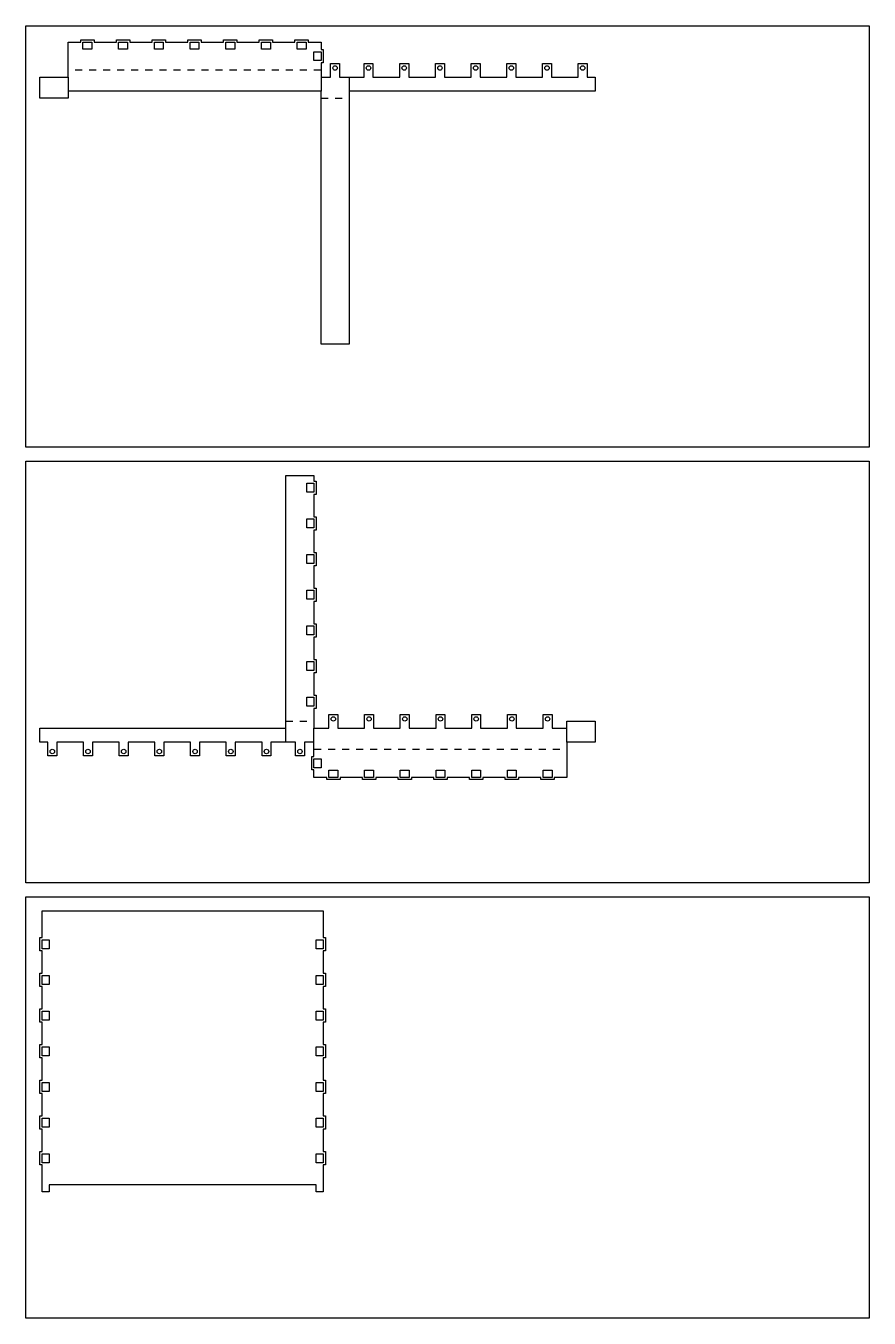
# Model space of a CAD drawing. Header units: metres. Extents: x 0 to 600, y -1550 to 300.
# Drawn here: x 0 to 600, y -1550 to -630 of the extents above; entities that cross this region are included whole.
import ezdxf

# ---------------------------------------------------------------- set-up
doc = ezdxf.new("R2010")
doc.units = ezdxf.units.M

msp = doc.modelspace()

# ---------------------------------------------------------------- linework, layer by layer
at = {"layer": '2'}
for p, q in [((11.5875, -1279.0375), (11.5875, -1260)), ((11.5875, -1260), (211.5875, -1260)), ((211.5875, -1260), (211.5875, -1279.0375)), ((10, -1288.5625), (10, -1279.0375)), ((10, -1279.0375), (11.5875, -1279.0375)), ((11.5875, -1286.975), (11.5875, -1280.625)), ((11.5875, -1280.625), (16.5875, -1280.625)), ((16.5875, -1286.975), (11.5875, -1286.975)), ((16.5875, -1280.625), (16.5875, -1286.975)), ((206.5875, -1286.975), (206.5875, -1280.625)), ((206.5875, -1280.625), (211.5875, -1280.625)), ((211.5875, -1286.975), (206.5875, -1286.975)), ((211.5875, -1279.0375), (213.175, -1279.0375)), ((211.5875, -1280.625), (211.5875, -1286.975)), ((213.175, -1279.0375), (213.175, -1288.5625)), ((11.5875, -1288.5625), (10, -1288.5625)), ((11.5875, -1304.4375), (11.5875, -1288.5625)), ((211.5875, -1288.5625), (211.5875, -1304.4375)), ((213.175, -1288.5625), (211.5875, -1288.5625)), ((10, -1313.9625), (10, -1304.4375)), ((10, -1304.4375), (11.5875, -1304.4375)), ((11.5875, -1312.375), (11.5875, -1306.025)), ((11.5875, -1306.025), (16.5875, -1306.025)), ((16.5875, -1306.025), (16.5875, -1312.375)), ((206.5875, -1312.375), (206.5875, -1306.025)), ((206.5875, -1306.025), (211.5875, -1306.025)), ((211.5875, -1304.4375), (213.175, -1304.4375)), ((211.5875, -1306.025), (211.5875, -1312.375)), ((213.175, -1304.4375), (213.175, -1313.9625)), ((11.5875, -1313.9625), (10, -1313.9625)), ((16.5875, -1312.375), (11.5875, -1312.375)), ((11.5875, -1329.8375), (11.5875, -1313.9625)), ((211.5875, -1312.375), (206.5875, -1312.375)), ((213.175, -1313.9625), (211.5875, -1313.9625)), ((211.5875, -1313.9625), (211.5875, -1329.8375)), ((10, -1339.3625), (10, -1329.8375)), ((10, -1329.8375), (11.5875, -1329.8375)), ((11.5875, -1337.775), (11.5875, -1331.425)), ((11.5875, -1331.425), (16.5875, -1331.425)), ((16.5875, -1331.425), (16.5875, -1337.775)), ((206.5875, -1337.775), (206.5875, -1331.425)), ((206.5875, -1331.425), (211.5875, -1331.425)), ((211.5875, -1329.8375), (213.175, -1329.8375)), ((211.5875, -1331.425), (211.5875, -1337.775)), ((213.175, -1329.8375), (213.175, -1339.3625)), ((11.5875, -1339.3625), (10, -1339.3625)), ((16.5875, -1337.775), (11.5875, -1337.775)), ((11.5875, -1355.2375), (11.5875, -1339.3625)), ((211.5875, -1337.775), (206.5875, -1337.775)), ((213.175, -1339.3625), (211.5875, -1339.3625)), ((211.5875, -1339.3625), (211.5875, -1355.2375)), ((10, -1364.7625), (10, -1355.2375)), ((10, -1355.2375), (11.5875, -1355.2375)), ((11.5875, -1363.175), (11.5875, -1356.825)), ((11.5875, -1356.825), (16.5875, -1356.825)), ((16.5875, -1356.825), (16.5875, -1363.175)), ((206.5875, -1363.175), (206.5875, -1356.825)), ((206.5875, -1356.825), (211.5875, -1356.825)), ((211.5875, -1355.2375), (213.175, -1355.2375)), ((211.5875, -1356.825), (211.5875, -1363.175)), ((213.175, -1355.2375), (213.175, -1364.7625)), ((11.5875, -1364.7625), (10, -1364.7625)), ((16.5875, -1363.175), (11.5875, -1363.175)), ((11.5875, -1380.6375), (11.5875, -1364.7625)), ((211.5875, -1363.175), (206.5875, -1363.175)), ((213.175, -1364.7625), (211.5875, -1364.7625)), ((211.5875, -1364.7625), (211.5875, -1380.6375)), ((10, -1390.1625), (10, -1380.6375)), ((10, -1380.6375), (11.5875, -1380.6375)), ((11.5875, -1388.575), (11.5875, -1382.225)), ((11.5875, -1382.225), (16.5875, -1382.225)), ((16.5875, -1388.575), (11.5875, -1388.575)), ((16.5875, -1382.225), (16.5875, -1388.575)), ((206.5875, -1388.575), (206.5875, -1382.225)), ((206.5875, -1382.225), (211.5875, -1382.225)), ((211.5875, -1388.575), (206.5875, -1388.575)), ((211.5875, -1380.6375), (213.175, -1380.6375)), ((211.5875, -1382.225), (211.5875, -1388.575)), ((213.175, -1380.6375), (213.175, -1390.1625)), ((11.5875, -1390.1625), (10, -1390.1625)), ((11.5875, -1406.0375), (11.5875, -1390.1625)), ((213.175, -1390.1625), (211.5875, -1390.1625)), ((211.5875, -1390.1625), (211.5875, -1406.0375)), ((10, -1415.5625), (10, -1406.0375)), ((10, -1406.0375), (11.5875, -1406.0375)), ((211.5875, -1406.0375), (213.175, -1406.0375)), ((213.175, -1406.0375), (213.175, -1415.5625)), ((11.5875, -1415.5625), (10, -1415.5625)), ((11.5875, -1413.975), (11.5875, -1407.625)), ((11.5875, -1407.625), (16.5875, -1407.625)), ((16.5875, -1413.975), (11.5875, -1413.975)), ((11.5875, -1431.4375), (11.5875, -1415.5625)), ((16.5875, -1407.625), (16.5875, -1413.975)), ((206.5875, -1413.975), (206.5875, -1407.625)), ((206.5875, -1407.625), (211.5875, -1407.625)), ((211.5875, -1413.975), (206.5875, -1413.975)), ((211.5875, -1407.625), (211.5875, -1413.975)), ((213.175, -1415.5625), (211.5875, -1415.5625)), ((211.5875, -1415.5625), (211.5875, -1431.4375)), ((10, -1440.9625), (10, -1431.4375)), ((10, -1431.4375), (11.5875, -1431.4375)), ((11.5875, -1439.375), (11.5875, -1433.025)), ((11.5875, -1433.025), (16.5875, -1433.025)), ((16.5875, -1433.025), (16.5875, -1439.375)), ((206.5875, -1439.375), (206.5875, -1433.025)), ((206.5875, -1433.025), (211.5875, -1433.025)), ((211.5875, -1431.4375), (213.175, -1431.4375)), ((211.5875, -1433.025), (211.5875, -1439.375)), ((213.175, -1431.4375), (213.175, -1440.9625)), ((11.5875, -1440.9625), (10, -1440.9625)), ((16.5875, -1439.375), (11.5875, -1439.375)), ((11.5875, -1460), (11.5875, -1440.9625)), ((211.5875, -1439.375), (206.5875, -1439.375)), ((213.175, -1440.9625), (211.5875, -1440.9625)), ((211.5875, -1440.9625), (211.5875, -1460)), ((16.5875, -1460), (11.5875, -1460)), ((206.5875, -1455), (16.5875, -1455)), ((16.5875, -1455), (16.5875, -1460)), ((206.5875, -1460), (206.5875, -1455)), ((211.5875, -1460), (206.5875, -1460))]:
    msp.add_line(p, q, dxfattribs=at)
at = {"layer": '5'}
for p, q in [((30, -666.5875), (30, -641.5875)), ((30, -641.5875), (39.0375, -641.5875)), ((39.0375, -641.5875), (39.0375, -640)), ((39.0375, -640), (48.5625, -640)), ((40.625, -641.5875), (46.975, -641.5875)), ((40.625, -646.5875), (40.625, -641.5875)), ((46.975, -641.5875), (46.975, -646.5875)), ((48.5625, -640), (48.5625, -641.5875)), ((48.5625, -641.5875), (64.4375, -641.5875)), ((64.4375, -641.5875), (64.4375, -640)), ((64.4375, -640), (73.9625, -640)), ((66.025, -641.5875), (72.375, -641.5875)), ((66.025, -646.5875), (66.025, -641.5875)), ((72.375, -641.5875), (72.375, -646.5875)), ((73.9625, -640), (73.9625, -641.5875)), ((73.9625, -641.5875), (89.8375, -641.5875)), ((89.8375, -641.5875), (89.8375, -640)), ((89.8375, -640), (99.3625, -640)), ((91.425, -641.5875), (97.775, -641.5875)), ((91.425, -646.5875), (91.425, -641.5875)), ((97.775, -641.5875), (97.775, -646.5875)), ((99.3625, -640), (99.3625, -641.5875)), ((99.3625, -641.5875), (115.2375, -641.5875)), ((115.2375, -641.5875), (115.2375, -640)), ((115.2375, -640), (124.7625, -640)), ((116.825, -641.5875), (123.175, -641.5875)), ((116.825, -646.5875), (116.825, -641.5875)), ((123.175, -641.5875), (123.175, -646.5875)), ((124.7625, -640), (124.7625, -641.5875)), ((124.7625, -641.5875), (140.6375, -641.5875)), ((140.6375, -641.5875), (140.6375, -640)), ((140.6375, -640), (150.1625, -640)), ((142.225, -641.5875), (148.575, -641.5875)), ((142.225, -646.5875), (142.225, -641.5875)), ((148.575, -641.5875), (148.575, -646.5875)), ((150.1625, -640), (150.1625, -641.5875)), ((150.1625, -641.5875), (166.0375, -641.5875)), ((166.0375, -641.5875), (166.0375, -640)), ((166.0375, -640), (175.5625, -640)), ((167.625, -641.5875), (173.975, -641.5875)), ((167.625, -646.5875), (167.625, -641.5875)), ((173.975, -641.5875), (173.975, -646.5875)), ((175.5625, -640), (175.5625, -641.5875)), ((175.5625, -641.5875), (191.4375, -641.5875)), ((191.4375, -641.5875), (191.4375, -640)), ((191.4375, -640), (200.9625, -640)), ((193.025, -641.5875), (199.375, -641.5875)), ((193.025, -646.5875), (193.025, -641.5875)), ((199.375, -641.5875), (199.375, -646.5875)), ((200.9625, -640), (200.9625, -641.5875)), ((200.9625, -641.5875), (210, -641.5875)), ((210, -641.5875), (210, -646.825)), ((46.975, -646.5875), (40.625, -646.5875)), ((72.375, -646.5875), (66.025, -646.5875)), ((97.775, -646.5875), (91.425, -646.5875)), ((123.175, -646.5875), (116.825, -646.5875)), ((148.575, -646.5875), (142.225, -646.5875)), ((173.975, -646.5875), (167.625, -646.5875)), ((199.375, -646.5875), (193.025, -646.5875)), ((205, -654.7625), (205, -648.4125)), ((205, -648.4125), (210, -648.4125)), ((210, -646.825), (211.5875, -646.825)), ((210, -648.4125), (210, -654.7625)), ((211.5875, -646.825), (211.5875, -656.35)), ((210, -654.7625), (205, -654.7625)), ((211.5875, -656.35), (210, -656.35)), ((210, -656.35), (210, -666.5875)), ((216.825, -666.5875), (216.825, -656.825)), ((216.825, -656.825), (223.175, -656.825)), ((218.4125, -660), (218.533341, -659.39249)), ((218.533341, -660.60751), (218.4125, -660)), ((218.533341, -659.39249), (218.877468, -658.877468)), ((218.877468, -661.122532), (218.533341, -660.60751)), ((218.877468, -658.877468), (219.39249, -658.533341)), ((219.39249, -661.466659), (218.877468, -661.122532)), ((219.39249, -658.533341), (220, -658.4125)), ((220, -661.5875), (219.39249, -661.466659)), ((220, -658.4125), (220.60751, -658.533341)), ((220.60751, -661.466659), (220, -661.5875)), ((220.60751, -658.533341), (221.122532, -658.877468)), ((221.122532, -661.122532), (220.60751, -661.466659)), ((221.122532, -658.877468), (221.466659, -659.39249)), ((221.466659, -660.60751), (221.122532, -661.122532)), ((221.466659, -659.39249), (221.5875, -660)), ((221.5875, -660), (221.466659, -660.60751)), ((223.175, -656.825), (223.175, -666.5875)), ((240.625, -666.5875), (240.625, -656.825)), ((240.625, -656.825), (246.975, -656.825)), ((242.2125, -660), (242.333341, -659.39249)), ((242.333341, -660.60751), (242.2125, -660)), ((242.333341, -659.39249), (242.677468, -658.877468)), ((242.677468, -661.122532), (242.333341, -660.60751)), ((242.677468, -658.877468), (243.19249, -658.533341)), ((243.19249, -661.466659), (242.677468, -661.122532)), ((243.19249, -658.533341), (243.8, -658.4125)), ((243.8, -661.5875), (243.19249, -661.466659)), ((243.8, -658.4125), (244.40751, -658.533341)), ((244.40751, -661.466659), (243.8, -661.5875)), ((244.40751, -658.533341), (244.922532, -658.877468)), ((244.922532, -661.122532), (244.40751, -661.466659)), ((244.922532, -658.877468), (245.266659, -659.39249)), ((245.266659, -660.60751), (244.922532, -661.122532)), ((245.266659, -659.39249), (245.3875, -660)), ((245.3875, -660), (245.266659, -660.60751)), ((246.975, -656.825), (246.975, -666.5875)), ((266.025, -666.5875), (266.025, -656.825)), ((266.025, -656.825), (272.375, -656.825)), ((267.6125, -660), (267.733341, -659.39249)), ((267.733341, -660.60751), (267.6125, -660)), ((267.733341, -659.39249), (268.077468, -658.877468)), ((268.077468, -661.122532), (267.733341, -660.60751)), ((268.077468, -658.877468), (268.59249, -658.533341)), ((268.59249, -661.466659), (268.077468, -661.122532)), ((268.59249, -658.533341), (269.2, -658.4125)), ((269.2, -661.5875), (268.59249, -661.466659)), ((269.2, -658.4125), (269.80751, -658.533341)), ((269.80751, -661.466659), (269.2, -661.5875)), ((269.80751, -658.533341), (270.322532, -658.877468)), ((270.322532, -661.122532), (269.80751, -661.466659)), ((270.322532, -658.877468), (270.666659, -659.39249)), ((270.666659, -660.60751), (270.322532, -661.122532)), ((270.666659, -659.39249), (270.7875, -660)), ((270.7875, -660), (270.666659, -660.60751)), ((272.375, -656.825), (272.375, -666.5875)), ((291.425, -666.5875), (291.425, -656.825)), ((291.425, -656.825), (297.775, -656.825)), ((293.0125, -660), (293.133341, -659.39249)), ((293.133341, -660.60751), (293.0125, -660)), ((293.133341, -659.39249), (293.477468, -658.877468)), ((293.477468, -661.122532), (293.133341, -660.60751)), ((293.477468, -658.877468), (293.99249, -658.533341)), ((293.99249, -661.466659), (293.477468, -661.122532)), ((293.99249, -658.533341), (294.6, -658.4125)), ((294.6, -661.5875), (293.99249, -661.466659)), ((294.6, -658.4125), (295.20751, -658.533341)), ((295.20751, -661.466659), (294.6, -661.5875)), ((295.20751, -658.533341), (295.722532, -658.877468)), ((295.722532, -661.122532), (295.20751, -661.466659)), ((295.722532, -658.877468), (296.066659, -659.39249)), ((296.066659, -660.60751), (295.722532, -661.122532)), ((296.066659, -659.39249), (296.1875, -660)), ((296.1875, -660), (296.066659, -660.60751)), ((297.775, -656.825), (297.775, -666.5875)), ((316.825, -666.5875), (316.825, -656.825)), ((316.825, -656.825), (323.175, -656.825)), ((318.4125, -660), (318.533341, -659.39249)), ((318.533341, -660.60751), (318.4125, -660)), ((318.533341, -659.39249), (318.877468, -658.877468)), ((318.877468, -661.122532), (318.533341, -660.60751)), ((318.877468, -658.877468), (319.39249, -658.533341)), ((319.39249, -661.466659), (318.877468, -661.122532)), ((319.39249, -658.533341), (320, -658.4125)), ((320, -661.5875), (319.39249, -661.466659)), ((320, -658.4125), (320.60751, -658.533341)), ((320.60751, -661.466659), (320, -661.5875)), ((320.60751, -658.533341), (321.122532, -658.877468)), ((321.122532, -661.122532), (320.60751, -661.466659)), ((321.122532, -658.877468), (321.466659, -659.39249)), ((321.466659, -660.60751), (321.122532, -661.122532)), ((321.466659, -659.39249), (321.5875, -660)), ((321.5875, -660), (321.466659, -660.60751)), ((323.175, -656.825), (323.175, -666.5875)), ((342.225, -666.5875), (342.225, -656.825)), ((342.225, -656.825), (348.575, -656.825)), ((343.8125, -660), (343.933341, -659.39249)), ((343.933341, -660.60751), (343.8125, -660)), ((343.933341, -659.39249), (344.277468, -658.877468)), ((344.277468, -661.122532), (343.933341, -660.60751)), ((344.277468, -658.877468), (344.79249, -658.533341)), ((344.79249, -661.466659), (344.277468, -661.122532)), ((344.79249, -658.533341), (345.4, -658.4125)), ((345.4, -661.5875), (344.79249, -661.466659)), ((345.4, -658.4125), (346.00751, -658.533341)), ((346.00751, -661.466659), (345.4, -661.5875)), ((346.00751, -658.533341), (346.522532, -658.877468)), ((346.522532, -661.122532), (346.00751, -661.466659)), ((346.522532, -658.877468), (346.866659, -659.39249)), ((346.866659, -660.60751), (346.522532, -661.122532)), ((346.866659, -659.39249), (346.9875, -660)), ((346.9875, -660), (346.866659, -660.60751)), ((348.575, -656.825), (348.575, -666.5875)), ((367.625, -666.5875), (367.625, -656.825)), ((367.625, -656.825), (373.975, -656.825)), ((369.2125, -660), (369.333341, -659.39249)), ((369.333341, -660.60751), (369.2125, -660)), ((369.333341, -659.39249), (369.677468, -658.877468)), ((369.677468, -661.122532), (369.333341, -660.60751)), ((369.677468, -658.877468), (370.19249, -658.533341)), ((370.19249, -661.466659), (369.677468, -661.122532)), ((370.19249, -658.533341), (370.8, -658.4125)), ((370.8, -661.5875), (370.19249, -661.466659)), ((370.8, -658.4125), (371.40751, -658.533341)), ((371.40751, -661.466659), (370.8, -661.5875)), ((371.40751, -658.533341), (371.922532, -658.877468)), ((371.922532, -661.122532), (371.40751, -661.466659)), ((371.922532, -658.877468), (372.266659, -659.39249)), ((372.266659, -660.60751), (371.922532, -661.122532)), ((372.266659, -659.39249), (372.3875, -660)), ((372.3875, -660), (372.266659, -660.60751)), ((373.975, -656.825), (373.975, -666.5875)), ((393.025, -666.5875), (393.025, -656.825)), ((393.025, -656.825), (399.375, -656.825)), ((394.6125, -660), (394.733341, -659.39249)), ((394.733341, -660.60751), (394.6125, -660)), ((394.733341, -659.39249), (395.077468, -658.877468)), ((395.077468, -661.122532), (394.733341, -660.60751)), ((395.077468, -658.877468), (395.59249, -658.533341)), ((395.59249, -661.466659), (395.077468, -661.122532)), ((395.59249, -658.533341), (396.2, -658.4125)), ((396.2, -661.5875), (395.59249, -661.466659)), ((396.2, -658.4125), (396.80751, -658.533341)), ((396.80751, -661.466659), (396.2, -661.5875)), ((396.80751, -658.533341), (397.322532, -658.877468)), ((397.322532, -661.122532), (396.80751, -661.466659)), ((397.322532, -658.877468), (397.666659, -659.39249)), ((397.666659, -660.60751), (397.322532, -661.122532)), ((397.666659, -659.39249), (397.7875, -660)), ((397.7875, -660), (397.666659, -660.60751)), ((399.375, -656.825), (399.375, -666.5875)), ((10, -681.5875), (10, -666.5875)), ((10, -666.5875), (30, -666.5875)), ((210, -666.5875), (216.825, -666.5875)), ((223.175, -666.5875), (240.625, -666.5875)), ((246.975, -666.5875), (266.025, -666.5875)), ((272.375, -666.5875), (291.425, -666.5875)), ((297.775, -666.5875), (316.825, -666.5875)), ((323.175, -666.5875), (342.225, -666.5875)), ((348.575, -666.5875), (367.625, -666.5875)), ((373.975, -666.5875), (393.025, -666.5875)), ((399.375, -666.5875), (405, -666.5875)), ((405, -666.5875), (405, -676.5875)), ((210, -676.5875), (30, -676.5875)), ((30, -676.5875), (30, -681.5875)), ((210, -856.5875), (210, -676.5875)), ((405, -676.5875), (230, -676.5875)), ((230, -676.5875), (230, -856.5875)), ((30, -681.5875), (10, -681.5875)), ((230, -856.5875), (210, -856.5875))]:
    msp.add_line(p, q, dxfattribs=at)
at = {"layer": '6'}
for p, q in [((185, -1130), (185, -950)), ((185, -950), (205, -950)), ((200, -961.975), (200, -955.625)), ((200, -955.625), (205, -955.625)), ((205, -950), (205, -954.0375)), ((205, -954.0375), (206.5875, -954.0375)), ((205, -955.625), (205, -961.975)), ((206.5875, -954.0375), (206.5875, -963.5625)), ((205, -961.975), (200, -961.975)), ((206.5875, -963.5625), (205, -963.5625)), ((205, -963.5625), (205, -979.4375)), ((200, -987.375), (200, -981.025)), ((200, -981.025), (205, -981.025)), ((205, -979.4375), (206.5875, -979.4375)), ((205, -981.025), (205, -987.375)), ((206.5875, -979.4375), (206.5875, -988.9625)), ((205, -987.375), (200, -987.375)), ((206.5875, -988.9625), (205, -988.9625)), ((205, -988.9625), (205, -1004.8375)), ((200, -1012.775), (200, -1006.425)), ((200, -1006.425), (205, -1006.425)), ((205, -1004.8375), (206.5875, -1004.8375)), ((205, -1006.425), (205, -1012.775)), ((206.5875, -1004.8375), (206.5875, -1014.3625)), ((205, -1012.775), (200, -1012.775)), ((206.5875, -1014.3625), (205, -1014.3625)), ((205, -1014.3625), (205, -1030.2375)), ((205, -1030.2375), (206.5875, -1030.2375)), ((206.5875, -1030.2375), (206.5875, -1039.7625)), ((200, -1038.175), (200, -1031.825)), ((200, -1031.825), (205, -1031.825)), ((205, -1038.175), (200, -1038.175)), ((205, -1031.825), (205, -1038.175)), ((206.5875, -1039.7625), (205, -1039.7625)), ((205, -1039.7625), (205, -1055.6375)), ((200, -1063.575), (200, -1057.225)), ((200, -1057.225), (205, -1057.225)), ((205, -1055.6375), (206.5875, -1055.6375)), ((205, -1057.225), (205, -1063.575)), ((206.5875, -1055.6375), (206.5875, -1065.1625)), ((205, -1063.575), (200, -1063.575)), ((206.5875, -1065.1625), (205, -1065.1625)), ((205, -1065.1625), (205, -1081.0375)), ((200, -1088.975), (200, -1082.625)), ((200, -1082.625), (205, -1082.625)), ((205, -1081.0375), (206.5875, -1081.0375)), ((205, -1082.625), (205, -1088.975)), ((206.5875, -1081.0375), (206.5875, -1090.5625)), ((205, -1088.975), (200, -1088.975)), ((206.5875, -1090.5625), (205, -1090.5625)), ((205, -1090.5625), (205, -1106.4375)), ((200, -1114.375), (200, -1108.025)), ((200, -1108.025), (205, -1108.025)), ((205, -1106.4375), (206.5875, -1106.4375)), ((205, -1108.025), (205, -1114.375)), ((206.5875, -1106.4375), (206.5875, -1115.9625)), ((205, -1114.375), (200, -1114.375)), ((206.5875, -1115.9625), (205, -1115.9625)), ((205, -1115.9625), (205, -1130)), ((215.625, -1130), (215.625, -1120.2375)), ((215.625, -1120.2375), (221.975, -1120.2375)), ((217.333341, -1122.80499), (217.677468, -1122.289968)), ((217.677468, -1122.289968), (218.19249, -1121.945841)), ((218.19249, -1121.945841), (218.8, -1121.825)), ((218.8, -1121.825), (219.40751, -1121.945841)), ((219.40751, -1121.945841), (219.922532, -1122.289968)), ((219.922532, -1122.289968), (220.266659, -1122.80499)), ((221.975, -1120.2375), (221.975, -1130)), ((241.025, -1130), (241.025, -1120.2375)), ((241.025, -1120.2375), (247.375, -1120.2375)), ((242.733341, -1122.80499), (243.077468, -1122.289968)), ((243.077468, -1122.289968), (243.59249, -1121.945841)), ((243.59249, -1121.945841), (244.2, -1121.825)), ((244.2, -1121.825), (244.80751, -1121.945841)), ((244.80751, -1121.945841), (245.322532, -1122.289968)), ((245.322532, -1122.289968), (245.666659, -1122.80499)), ((247.375, -1120.2375), (247.375, -1130)), ((266.425, -1130), (266.425, -1120.2375)), ((266.425, -1120.2375), (272.775, -1120.2375)), ((268.133341, -1122.80499), (268.477468, -1122.289968)), ((268.477468, -1122.289968), (268.99249, -1121.945841)), ((268.99249, -1121.945841), (269.6, -1121.825)), ((269.6, -1121.825), (270.20751, -1121.945841)), ((270.20751, -1121.945841), (270.722532, -1122.289968)), ((270.722532, -1122.289968), (271.066659, -1122.80499)), ((272.775, -1120.2375), (272.775, -1130)), ((291.825, -1130), (291.825, -1120.2375)), ((291.825, -1120.2375), (298.175, -1120.2375)), ((293.533341, -1122.80499), (293.877468, -1122.289968)), ((293.877468, -1122.289968), (294.39249, -1121.945841)), ((294.39249, -1121.945841), (295, -1121.825)), ((295, -1121.825), (295.60751, -1121.945841)), ((295.60751, -1121.945841), (296.122532, -1122.289968)), ((296.122532, -1122.289968), (296.466659, -1122.80499)), ((298.175, -1120.2375), (298.175, -1130)), ((317.225, -1130), (317.225, -1120.2375)), ((317.225, -1120.2375), (323.575, -1120.2375)), ((318.933341, -1122.80499), (319.277468, -1122.289968)), ((319.277468, -1122.289968), (319.79249, -1121.945841)), ((319.79249, -1121.945841), (320.4, -1121.825)), ((320.4, -1121.825), (321.00751, -1121.945841)), ((321.00751, -1121.945841), (321.522532, -1122.289968)), ((321.522532, -1122.289968), (321.866659, -1122.80499)), ((323.575, -1120.2375), (323.575, -1130)), ((342.625, -1130), (342.625, -1120.2375)), ((342.625, -1120.2375), (348.975, -1120.2375)), ((344.333341, -1122.80499), (344.677468, -1122.289968)), ((344.677468, -1122.289968), (345.19249, -1121.945841)), ((345.19249, -1121.945841), (345.8, -1121.825)), ((345.8, -1121.825), (346.40751, -1121.945841)), ((346.40751, -1121.945841), (346.922532, -1122.289968)), ((346.922532, -1122.289968), (347.266659, -1122.80499)), ((348.975, -1120.2375), (348.975, -1130)), ((368.025, -1130), (368.025, -1120.2375)), ((368.025, -1120.2375), (374.375, -1120.2375)), ((369.733341, -1122.80499), (370.077468, -1122.289968)), ((370.077468, -1122.289968), (370.59249, -1121.945841)), ((370.59249, -1121.945841), (371.2, -1121.825)), ((371.2, -1121.825), (371.80751, -1121.945841)), ((371.80751, -1121.945841), (372.322532, -1122.289968)), ((372.322532, -1122.289968), (372.666659, -1122.80499)), ((374.375, -1120.2375), (374.375, -1130)), ((10, -1140), (10, -1130)), ((10, -1130), (185, -1130)), ((205, -1130), (215.625, -1130)), ((217.2125, -1123.4125), (217.333341, -1122.80499)), ((217.333341, -1124.02001), (217.2125, -1123.4125)), ((217.677468, -1124.535032), (217.333341, -1124.02001)), ((218.19249, -1124.879159), (217.677468, -1124.535032)), ((218.8, -1125), (218.19249, -1124.879159)), ((219.40751, -1124.879159), (218.8, -1125)), ((219.922532, -1124.535032), (219.40751, -1124.879159)), ((220.266659, -1124.02001), (219.922532, -1124.535032)), ((220.266659, -1122.80499), (220.3875, -1123.4125)), ((220.3875, -1123.4125), (220.266659, -1124.02001)), ((221.975, -1130), (241.025, -1130)), ((242.6125, -1123.4125), (242.733341, -1122.80499)), ((242.733341, -1124.02001), (242.6125, -1123.4125)), ((243.077468, -1124.535032), (242.733341, -1124.02001)), ((243.59249, -1124.879159), (243.077468, -1124.535032)), ((244.2, -1125), (243.59249, -1124.879159)), ((244.80751, -1124.879159), (244.2, -1125)), ((245.322532, -1124.535032), (244.80751, -1124.879159)), ((245.666659, -1124.02001), (245.322532, -1124.535032)), ((245.666659, -1122.80499), (245.7875, -1123.4125)), ((245.7875, -1123.4125), (245.666659, -1124.02001)), ((247.375, -1130), (266.425, -1130)), ((268.0125, -1123.4125), (268.133341, -1122.80499)), ((268.133341, -1124.02001), (268.0125, -1123.4125)), ((268.477468, -1124.535032), (268.133341, -1124.02001)), ((268.99249, -1124.879159), (268.477468, -1124.535032)), ((269.6, -1125), (268.99249, -1124.879159)), ((270.20751, -1124.879159), (269.6, -1125)), ((270.722532, -1124.535032), (270.20751, -1124.879159)), ((271.066659, -1124.02001), (270.722532, -1124.535032)), ((271.066659, -1122.80499), (271.1875, -1123.4125)), ((271.1875, -1123.4125), (271.066659, -1124.02001)), ((272.775, -1130), (291.825, -1130)), ((293.4125, -1123.4125), (293.533341, -1122.80499)), ((293.533341, -1124.02001), (293.4125, -1123.4125)), ((293.877468, -1124.535032), (293.533341, -1124.02001)), ((294.39249, -1124.879159), (293.877468, -1124.535032)), ((295, -1125), (294.39249, -1124.879159)), ((295.60751, -1124.879159), (295, -1125)), ((296.122532, -1124.535032), (295.60751, -1124.879159)), ((296.466659, -1124.02001), (296.122532, -1124.535032)), ((296.466659, -1122.80499), (296.5875, -1123.4125)), ((296.5875, -1123.4125), (296.466659, -1124.02001)), ((298.175, -1130), (317.225, -1130)), ((318.8125, -1123.4125), (318.933341, -1122.80499)), ((318.933341, -1124.02001), (318.8125, -1123.4125)), ((319.277468, -1124.535032), (318.933341, -1124.02001)), ((319.79249, -1124.879159), (319.277468, -1124.535032)), ((320.4, -1125), (319.79249, -1124.879159)), ((321.00751, -1124.879159), (320.4, -1125)), ((321.522532, -1124.535032), (321.00751, -1124.879159)), ((321.866659, -1124.02001), (321.522532, -1124.535032)), ((321.866659, -1122.80499), (321.9875, -1123.4125)), ((321.9875, -1123.4125), (321.866659, -1124.02001)), ((323.575, -1130), (342.625, -1130)), ((344.2125, -1123.4125), (344.333341, -1122.80499)), ((344.333341, -1124.02001), (344.2125, -1123.4125)), ((344.677468, -1124.535032), (344.333341, -1124.02001)), ((345.19249, -1124.879159), (344.677468, -1124.535032)), ((345.8, -1125), (345.19249, -1124.879159)), ((346.40751, -1124.879159), (345.8, -1125)), ((346.922532, -1124.535032), (346.40751, -1124.879159)), ((347.266659, -1124.02001), (346.922532, -1124.535032)), ((347.266659, -1122.80499), (347.3875, -1123.4125)), ((347.3875, -1123.4125), (347.266659, -1124.02001)), ((348.975, -1130), (368.025, -1130)), ((369.6125, -1123.4125), (369.733341, -1122.80499)), ((369.733341, -1124.02001), (369.6125, -1123.4125)), ((370.077468, -1124.535032), (369.733341, -1124.02001)), ((370.59249, -1124.879159), (370.077468, -1124.535032)), ((371.2, -1125), (370.59249, -1124.879159)), ((371.80751, -1124.879159), (371.2, -1125)), ((372.322532, -1124.535032), (371.80751, -1124.879159)), ((372.666659, -1124.02001), (372.322532, -1124.535032)), ((372.666659, -1122.80499), (372.7875, -1123.4125)), ((372.7875, -1123.4125), (372.666659, -1124.02001)), ((374.375, -1130), (385, -1130)), ((385, -1130), (385, -1125)), ((385, -1125), (405, -1125)), ((405, -1125), (405, -1140)), ((15.625, -1140), (10, -1140)), ((15.625, -1149.7625), (15.625, -1140)), ((41.025, -1140), (21.975, -1140)), ((21.975, -1140), (21.975, -1149.7625)), ((41.025, -1149.7625), (41.025, -1140)), ((66.425, -1140), (47.375, -1140)), ((47.375, -1140), (47.375, -1149.7625)), ((66.425, -1149.7625), (66.425, -1140)), ((91.825, -1140), (72.775, -1140)), ((72.775, -1140), (72.775, -1149.7625)), ((91.825, -1149.7625), (91.825, -1140)), ((117.225, -1140), (98.175, -1140)), ((98.175, -1140), (98.175, -1149.7625)), ((117.225, -1149.7625), (117.225, -1140)), ((142.625, -1140), (123.575, -1140)), ((123.575, -1140), (123.575, -1149.7625)), ((142.625, -1149.7625), (142.625, -1140)), ((168.025, -1140), (148.975, -1140)), ((148.975, -1140), (148.975, -1149.7625)), ((168.025, -1149.7625), (168.025, -1140)), ((191.825, -1140), (174.375, -1140)), ((174.375, -1140), (174.375, -1149.7625)), ((191.825, -1149.7625), (191.825, -1140)), ((205, -1140), (198.175, -1140)), ((198.175, -1140), (198.175, -1149.7625)), ((205, -1150.2375), (205, -1140)), ((405, -1140), (385, -1140)), ((385, -1140), (385, -1165)), ((21.975, -1149.7625), (15.625, -1149.7625)), ((17.2125, -1146.5875), (17.333341, -1145.97999)), ((17.333341, -1147.19501), (17.2125, -1146.5875)), ((17.333341, -1145.97999), (17.677468, -1145.464968)), ((17.677468, -1147.710032), (17.333341, -1147.19501)), ((17.677468, -1145.464968), (18.19249, -1145.120841)), ((18.19249, -1148.054159), (17.677468, -1147.710032)), ((18.19249, -1145.120841), (18.8, -1145)), ((18.8, -1148.175), (18.19249, -1148.054159)), ((18.8, -1145), (19.40751, -1145.120841)), ((19.40751, -1148.054159), (18.8, -1148.175)), ((19.40751, -1145.120841), (19.922532, -1145.464968)), ((19.922532, -1147.710032), (19.40751, -1148.054159)), ((19.922532, -1145.464968), (20.266659, -1145.97999)), ((20.266659, -1147.19501), (19.922532, -1147.710032)), ((20.266659, -1145.97999), (20.3875, -1146.5875)), ((20.3875, -1146.5875), (20.266659, -1147.19501)), ((47.375, -1149.7625), (41.025, -1149.7625)), ((42.6125, -1146.5875), (42.733341, -1145.97999)), ((42.733341, -1147.19501), (42.6125, -1146.5875)), ((42.733341, -1145.97999), (43.077468, -1145.464968)), ((43.077468, -1147.710032), (42.733341, -1147.19501)), ((43.077468, -1145.464968), (43.59249, -1145.120841)), ((43.59249, -1148.054159), (43.077468, -1147.710032)), ((43.59249, -1145.120841), (44.2, -1145)), ((44.2, -1148.175), (43.59249, -1148.054159)), ((44.2, -1145), (44.80751, -1145.120841)), ((44.80751, -1148.054159), (44.2, -1148.175)), ((44.80751, -1145.120841), (45.322532, -1145.464968)), ((45.322532, -1147.710032), (44.80751, -1148.054159)), ((45.322532, -1145.464968), (45.666659, -1145.97999)), ((45.666659, -1147.19501), (45.322532, -1147.710032)), ((45.666659, -1145.97999), (45.7875, -1146.5875)), ((45.7875, -1146.5875), (45.666659, -1147.19501)), ((72.775, -1149.7625), (66.425, -1149.7625)), ((68.0125, -1146.5875), (68.133341, -1145.97999)), ((68.133341, -1147.19501), (68.0125, -1146.5875)), ((68.133341, -1145.97999), (68.477468, -1145.464968)), ((68.477468, -1147.710032), (68.133341, -1147.19501)), ((68.477468, -1145.464968), (68.99249, -1145.120841)), ((68.99249, -1148.054159), (68.477468, -1147.710032)), ((68.99249, -1145.120841), (69.6, -1145)), ((69.6, -1148.175), (68.99249, -1148.054159)), ((69.6, -1145), (70.20751, -1145.120841)), ((70.20751, -1148.054159), (69.6, -1148.175)), ((70.20751, -1145.120841), (70.722532, -1145.464968)), ((70.722532, -1147.710032), (70.20751, -1148.054159)), ((70.722532, -1145.464968), (71.066659, -1145.97999)), ((71.066659, -1147.19501), (70.722532, -1147.710032)), ((71.066659, -1145.97999), (71.1875, -1146.5875)), ((71.1875, -1146.5875), (71.066659, -1147.19501)), ((98.175, -1149.7625), (91.825, -1149.7625)), ((93.4125, -1146.5875), (93.533341, -1145.97999)), ((93.533341, -1147.19501), (93.4125, -1146.5875)), ((93.533341, -1145.97999), (93.877468, -1145.464968)), ((93.877468, -1147.710032), (93.533341, -1147.19501)), ((93.877468, -1145.464968), (94.39249, -1145.120841)), ((94.39249, -1148.054159), (93.877468, -1147.710032)), ((94.39249, -1145.120841), (95, -1145)), ((95, -1148.175), (94.39249, -1148.054159)), ((95, -1145), (95.60751, -1145.120841)), ((95.60751, -1148.054159), (95, -1148.175)), ((95.60751, -1145.120841), (96.122532, -1145.464968)), ((96.122532, -1147.710032), (95.60751, -1148.054159)), ((96.122532, -1145.464968), (96.466659, -1145.97999)), ((96.466659, -1147.19501), (96.122532, -1147.710032)), ((96.466659, -1145.97999), (96.5875, -1146.5875)), ((96.5875, -1146.5875), (96.466659, -1147.19501)), ((123.575, -1149.7625), (117.225, -1149.7625)), ((118.8125, -1146.5875), (118.933341, -1145.97999)), ((118.933341, -1147.19501), (118.8125, -1146.5875)), ((118.933341, -1145.97999), (119.277468, -1145.464968)), ((119.277468, -1147.710032), (118.933341, -1147.19501)), ((119.277468, -1145.464968), (119.79249, -1145.120841)), ((119.79249, -1148.054159), (119.277468, -1147.710032)), ((119.79249, -1145.120841), (120.4, -1145)), ((120.4, -1148.175), (119.79249, -1148.054159)), ((120.4, -1145), (121.00751, -1145.120841)), ((121.00751, -1148.054159), (120.4, -1148.175)), ((121.00751, -1145.120841), (121.522532, -1145.464968)), ((121.522532, -1147.710032), (121.00751, -1148.054159)), ((121.522532, -1145.464968), (121.866659, -1145.97999)), ((121.866659, -1147.19501), (121.522532, -1147.710032)), ((121.866659, -1145.97999), (121.9875, -1146.5875)), ((121.9875, -1146.5875), (121.866659, -1147.19501)), ((148.975, -1149.7625), (142.625, -1149.7625)), ((144.2125, -1146.5875), (144.333341, -1145.97999)), ((144.333341, -1147.19501), (144.2125, -1146.5875)), ((144.333341, -1145.97999), (144.677468, -1145.464968)), ((144.677468, -1147.710032), (144.333341, -1147.19501)), ((144.677468, -1145.464968), (145.19249, -1145.120841)), ((145.19249, -1148.054159), (144.677468, -1147.710032)), ((145.19249, -1145.120841), (145.8, -1145)), ((145.8, -1148.175), (145.19249, -1148.054159)), ((145.8, -1145), (146.40751, -1145.120841)), ((146.40751, -1148.054159), (145.8, -1148.175)), ((146.40751, -1145.120841), (146.922532, -1145.464968)), ((146.922532, -1147.710032), (146.40751, -1148.054159)), ((146.922532, -1145.464968), (147.266659, -1145.97999)), ((147.266659, -1147.19501), (146.922532, -1147.710032)), ((147.266659, -1145.97999), (147.3875, -1146.5875)), ((147.3875, -1146.5875), (147.266659, -1147.19501)), ((174.375, -1149.7625), (168.025, -1149.7625)), ((169.6125, -1146.5875), (169.733341, -1145.97999)), ((169.733341, -1147.19501), (169.6125, -1146.5875)), ((169.733341, -1145.97999), (170.077468, -1145.464968)), ((170.077468, -1147.710032), (169.733341, -1147.19501)), ((170.077468, -1145.464968), (170.59249, -1145.120841)), ((170.59249, -1148.054159), (170.077468, -1147.710032)), ((170.59249, -1145.120841), (171.2, -1145)), ((171.2, -1148.175), (170.59249, -1148.054159)), ((171.2, -1145), (171.80751, -1145.120841)), ((171.80751, -1148.054159), (171.2, -1148.175)), ((171.80751, -1145.120841), (172.322532, -1145.464968)), ((172.322532, -1147.710032), (171.80751, -1148.054159)), ((172.322532, -1145.464968), (172.666659, -1145.97999)), ((172.666659, -1147.19501), (172.322532, -1147.710032)), ((172.666659, -1145.97999), (172.7875, -1146.5875)), ((172.7875, -1146.5875), (172.666659, -1147.19501)), ((198.175, -1149.7625), (191.825, -1149.7625)), ((193.4125, -1146.5875), (193.533341, -1145.97999)), ((193.533341, -1147.19501), (193.4125, -1146.5875)), ((193.533341, -1145.97999), (193.877468, -1145.464968)), ((193.877468, -1147.710032), (193.533341, -1147.19501)), ((193.877468, -1145.464968), (194.39249, -1145.120841)), ((194.39249, -1148.054159), (193.877468, -1147.710032)), ((194.39249, -1145.120841), (195, -1145)), ((195, -1148.175), (194.39249, -1148.054159)), ((195, -1145), (195.60751, -1145.120841)), ((195.60751, -1148.054159), (195, -1148.175)), ((195.60751, -1145.120841), (196.122532, -1145.464968)), ((196.122532, -1147.710032), (195.60751, -1148.054159)), ((196.122532, -1145.464968), (196.466659, -1145.97999)), ((196.466659, -1147.19501), (196.122532, -1147.710032)), ((196.466659, -1145.97999), (196.5875, -1146.5875)), ((196.5875, -1146.5875), (196.466659, -1147.19501)), ((203.4125, -1159.7625), (203.4125, -1150.2375)), ((203.4125, -1150.2375), (205, -1150.2375)), ((205, -1158.175), (205, -1151.825)), ((205, -1151.825), (210, -1151.825)), ((210, -1158.175), (205, -1158.175)), ((210, -1151.825), (210, -1158.175)), ((205, -1159.7625), (203.4125, -1159.7625)), ((205, -1165), (205, -1159.7625)), ((214.0375, -1165), (205, -1165)), ((214.0375, -1166.5875), (214.0375, -1165)), ((223.5625, -1166.5875), (214.0375, -1166.5875)), ((215.625, -1165), (215.625, -1160)), ((215.625, -1160), (221.975, -1160)), ((221.975, -1165), (215.625, -1165)), ((221.975, -1160), (221.975, -1165)), ((239.4375, -1165), (223.5625, -1165)), ((223.5625, -1165), (223.5625, -1166.5875)), ((239.4375, -1166.5875), (239.4375, -1165)), ((248.9625, -1166.5875), (239.4375, -1166.5875)), ((241.025, -1165), (241.025, -1160)), ((241.025, -1160), (247.375, -1160)), ((247.375, -1165), (241.025, -1165)), ((247.375, -1160), (247.375, -1165)), ((264.8375, -1165), (248.9625, -1165)), ((248.9625, -1165), (248.9625, -1166.5875)), ((264.8375, -1166.5875), (264.8375, -1165)), ((274.3625, -1166.5875), (264.8375, -1166.5875)), ((266.425, -1165), (266.425, -1160)), ((266.425, -1160), (272.775, -1160)), ((272.775, -1165), (266.425, -1165)), ((272.775, -1160), (272.775, -1165)), ((290.2375, -1165), (274.3625, -1165)), ((274.3625, -1165), (274.3625, -1166.5875)), ((290.2375, -1166.5875), (290.2375, -1165)), ((299.7625, -1166.5875), (290.2375, -1166.5875)), ((291.825, -1165), (291.825, -1160)), ((291.825, -1160), (298.175, -1160)), ((298.175, -1165), (291.825, -1165)), ((298.175, -1160), (298.175, -1165)), ((315.6375, -1165), (299.7625, -1165)), ((299.7625, -1165), (299.7625, -1166.5875)), ((315.6375, -1166.5875), (315.6375, -1165)), ((325.1625, -1166.5875), (315.6375, -1166.5875)), ((317.225, -1165), (317.225, -1160)), ((317.225, -1160), (323.575, -1160)), ((323.575, -1165), (317.225, -1165)), ((323.575, -1160), (323.575, -1165)), ((341.0375, -1165), (325.1625, -1165)), ((325.1625, -1165), (325.1625, -1166.5875)), ((341.0375, -1166.5875), (341.0375, -1165)), ((350.5625, -1166.5875), (341.0375, -1166.5875)), ((342.625, -1165), (342.625, -1160)), ((342.625, -1160), (348.975, -1160)), ((348.975, -1165), (342.625, -1165)), ((348.975, -1160), (348.975, -1165)), ((366.4375, -1165), (350.5625, -1165)), ((350.5625, -1165), (350.5625, -1166.5875)), ((366.4375, -1166.5875), (366.4375, -1165)), ((375.9625, -1166.5875), (366.4375, -1166.5875)), ((368.025, -1165), (368.025, -1160)), ((368.025, -1160), (374.375, -1160)), ((374.375, -1165), (368.025, -1165)), ((374.375, -1160), (374.375, -1165)), ((385, -1165), (375.9625, -1165)), ((375.9625, -1165), (375.9625, -1166.5875))]:
    msp.add_line(p, q, dxfattribs=at)
at = {"layer": 'fold-line'}
for p, q in [((40, -661.5875), (35, -661.5875)), ((50, -661.5875), (45, -661.5875)), ((60, -661.5875), (55, -661.5875)), ((70, -661.5875), (65, -661.5875)), ((80, -661.5875), (75, -661.5875)), ((90, -661.5875), (85, -661.5875)), ((100, -661.5875), (95, -661.5875)), ((110, -661.5875), (105, -661.5875)), ((120, -661.5875), (115, -661.5875)), ((130, -661.5875), (125, -661.5875)), ((140, -661.5875), (135, -661.5875)), ((150, -661.5875), (145, -661.5875)), ((160, -661.5875), (155, -661.5875)), ((170, -661.5875), (165, -661.5875)), ((180, -661.5875), (175, -661.5875)), ((190, -661.5875), (185, -661.5875)), ((200, -661.5875), (195, -661.5875)), ((210, -661.5875), (205, -661.5875)), ((30, -666.5875), (30, -676.5875)), ((210, -666.5875), (210, -676.5875)), ((230, -666.5875), (230, -676.5875)), ((210, -681.5875), (215, -681.5875)), ((220, -681.5875), (225, -681.5875)), ((185, -1125), (190, -1125)), ((185, -1140), (185, -1130)), ((195, -1125), (200, -1125)), ((205, -1140), (205, -1130)), ((385, -1140), (385, -1130)), ((205, -1145), (210, -1145)), ((215, -1145), (220, -1145)), ((225, -1145), (230, -1145)), ((235, -1145), (240, -1145)), ((245, -1145), (250, -1145)), ((255, -1145), (260, -1145)), ((265, -1145), (270, -1145)), ((275, -1145), (280, -1145)), ((285, -1145), (290, -1145)), ((295, -1145), (300, -1145)), ((305, -1145), (310, -1145)), ((315, -1145), (320, -1145)), ((325, -1145), (330, -1145)), ((335, -1145), (340, -1145)), ((345, -1145), (350, -1145)), ((355, -1145), (360, -1145)), ((365, -1145), (370, -1145)), ((375, -1145), (380, -1145))]:
    msp.add_line(p, q, dxfattribs=at)
at = {"layer": 'sheet_boundary_4'}
for p, q in [((0, -630), (600, -630)), ((0, -930), (0, -630)), ((600, -630), (600, -930)), ((600, -930), (0, -930))]:
    msp.add_line(p, q, dxfattribs=at)
at = {"layer": 'sheet_boundary_5'}
for p, q in [((0, -940), (600, -940)), ((0, -1240), (0, -940)), ((600, -940), (600, -1240)), ((600, -1240), (0, -1240))]:
    msp.add_line(p, q, dxfattribs=at)
at = {"layer": 'sheet_boundary_6'}
for p, q in [((0, -1250), (600, -1250)), ((0, -1550), (0, -1250)), ((600, -1250), (600, -1550)), ((600, -1550), (0, -1550))]:
    msp.add_line(p, q, dxfattribs=at)

doc.saveas('drawing.dxf')
